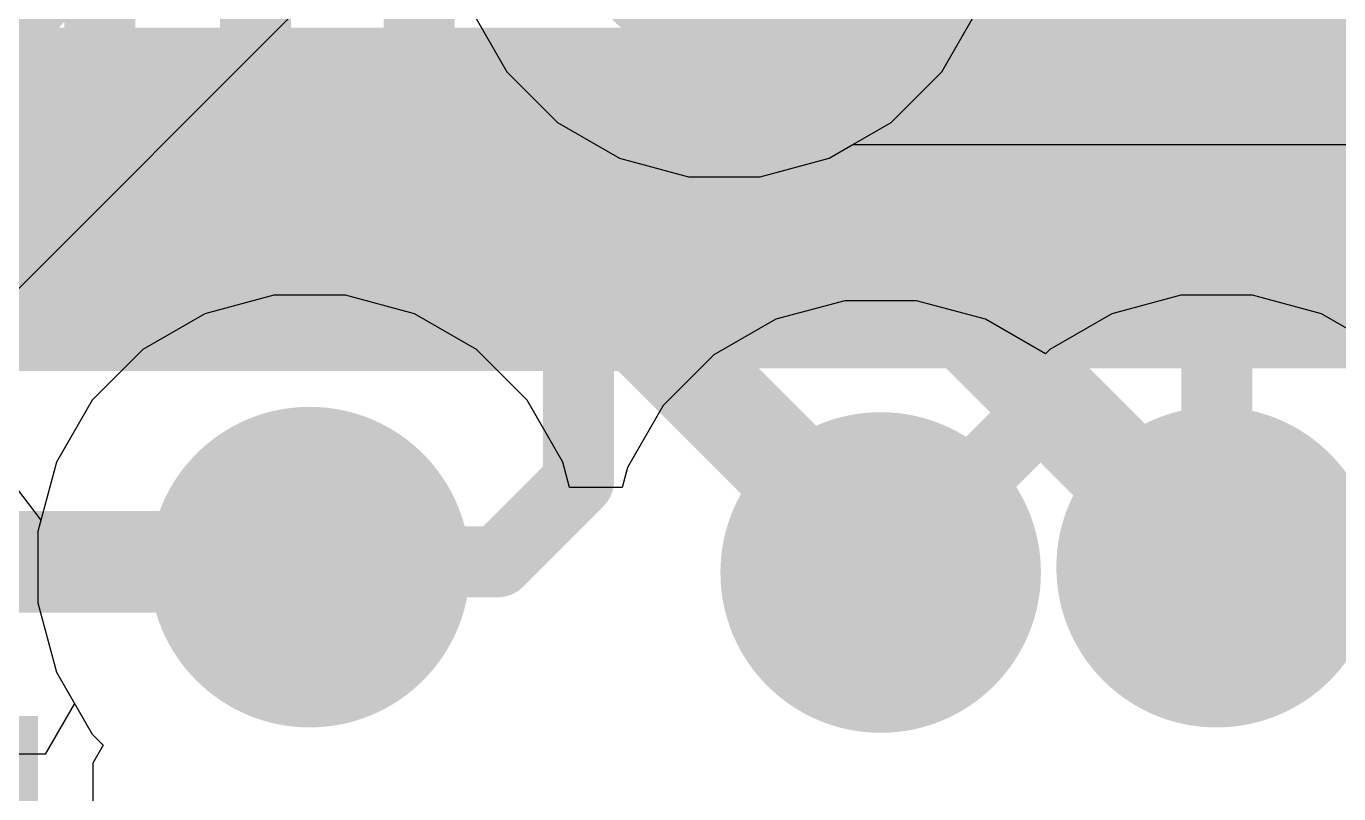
# Model space of a CAD drawing. Header units: inches. Extents: x -21 to 276, y -5 to 220.
# Drawn here: x 82.007 to 85.296, y 75.574 to 77.497 of the extents above; entities that cross this region are included whole.
import ezdxf

# ---------------------------------------------------------------- set-up
doc = ezdxf.new("R2010")
doc.units = ezdxf.units.IN
for name, color, linetype in [('Bottom Layer', 5, 'Continuous'), ('Bottom Overlay', 54, 'Continuous'), ('Bottom Solder', 6, 'Continuous'), ('Drill Drawing', 1, 'Continuous'), ('Ground', 16, 'Continuous'), ('Power + Signal', 76, 'Continuous'), ('Top Layer', 1, 'Continuous'), ('Top Paste', 8, 'Continuous'), ('Top Solder', 216, 'Continuous'), ('Via Holes', 16, 'Continuous')]:
    doc.layers.add(name, color=color, linetype=linetype)

# ---------------------------------------------------------------- blocks, each defined once
blk = doc.blocks.new('56_QFN__7_7__48')
at = {"layer": 'Top Layer'}
for points in [[(-2.0900009, -3.09999888), (-2.0900009, -3.75000012), (-2.31000046, -3.75000012), (-2.31000046, -3.09999888)], [(-1.68999916, -3.09999888), (-1.68999916, -3.75000012), (-1.90999872, -3.75000012), (-1.90999872, -3.09999888)], [(-1.28999996, -3.09999888), (-1.28999996, -3.75000012), (-1.50999952, -3.75000012), (-1.50999952, -3.09999888)], [(-0.89000076, -3.09999888), (-0.89000076, -3.75000012), (-1.11000032, -3.75000012), (-1.11000032, -3.09999888)], [(-0.48999902, -3.09999888), (-0.48999902, -3.75000012), (-0.7099985799999999, -3.75000012), (-0.7099985799999999, -3.09999888)], [(-0.08999982000000001, -3.09999888), (-0.08999981999999998, -3.75000012), (-0.30999938, -3.75000012), (-0.30999938, -3.09999888)], [(0.30999938, -3.09999888), (0.30999938, -3.75000012), (0.08999982000000001, -3.75000012), (0.08999981999999998, -3.09999888)], [(0.7099985799999999, -3.09999888), (0.7099985799999999, -3.75000012), (0.48999902, -3.75000012), (0.48999902, -3.09999888)], [(1.11000032, -3.09999888), (1.11000032, -3.75000012), (0.89000076, -3.75000012), (0.89000076, -3.09999888)]]:
    blk.add_hatch(color=1, dxfattribs=at).paths.add_polyline_path(points)
at = {"layer": 'Top Paste'}
for points in [[(-2.0900009, -3.09999888), (-2.0900009, -3.75000012), (-2.31000046, -3.75000012), (-2.31000046, -3.09999888)], [(-1.68999916, -3.09999888), (-1.68999916, -3.75000012), (-1.90999872, -3.75000012), (-1.90999872, -3.09999888)], [(-1.28999996, -3.09999888), (-1.28999996, -3.75000012), (-1.50999952, -3.75000012), (-1.50999952, -3.09999888)], [(-0.89000076, -3.09999888), (-0.89000076, -3.75000012), (-1.11000032, -3.75000012), (-1.11000032, -3.09999888)], [(-0.48999902, -3.09999888), (-0.48999902, -3.75000012), (-0.7099985799999999, -3.75000012), (-0.7099985799999999, -3.09999888)], [(-0.08999982000000001, -3.09999888), (-0.08999981999999998, -3.75000012), (-0.30999938, -3.75000012), (-0.30999938, -3.09999888)], [(0.30999938, -3.09999888), (0.30999938, -3.75000012), (0.08999982000000001, -3.75000012), (0.08999981999999998, -3.09999888)], [(0.7099985799999999, -3.09999888), (0.7099985799999999, -3.75000012), (0.48999902, -3.75000012), (0.48999902, -3.09999888)], [(1.11000032, -3.09999888), (1.11000032, -3.75000012), (0.89000076, -3.75000012), (0.89000076, -3.09999888)]]:
    blk.add_hatch(color=8, dxfattribs=at).paths.add_polyline_path(points)
at = {"layer": 'Top Solder'}
for points in [[(-1.9884009, -2.99839888), (-1.9884009, -3.85160012), (-2.41160046, -3.85160012), (-2.41160046, -2.99839888)], [(-1.58839916, -2.99839888), (-1.58839916, -3.85160012), (-2.01159872, -3.85160012), (-2.01159872, -2.99839888)], [(-1.18839996, -2.99839888), (-1.18839996, -3.85160012), (-1.61159952, -3.85160012), (-1.61159952, -2.99839888)], [(-0.78840076, -2.99839888), (-0.78840076, -3.85160012), (-1.21160032, -3.85160012), (-1.21160032, -2.99839888)], [(-0.38839902, -2.99839888), (-0.38839902, -3.85160012), (-0.81159858, -3.85160012), (-0.81159858, -2.99839888)], [(0.01160017999999996, -2.99839888), (0.01160018000000004, -3.85160012), (-0.41159938, -3.85160012), (-0.41159938, -2.99839888)], [(0.41159938, -2.99839888), (0.41159938, -3.85160012), (-0.01160017999999996, -3.85160012), (-0.01160018000000004, -2.99839888)], [(0.81159858, -2.99839888), (0.81159858, -3.85160012), (0.38839902, -3.85160012), (0.38839902, -2.99839888)], [(1.21160032, -2.99839888), (1.21160032, -3.85160012), (0.78840076, -3.85160012), (0.78840076, -2.99839888)]]:
    blk.add_hatch(color=216, dxfattribs=at).paths.add_polyline_path(points)
blk = doc.blocks.new('SMB__B_149')
at = {"layer": 'Bottom Overlay'}
for points in [[(3.73375428, -1.3470636), (4.825954279999999, -1.3470636), (4.825954279999999, 1.6501364), (3.73375428, 1.6501364)], [(2.59075428, -1.9058636), (4.825954279999999, -1.9058636), (4.825954279999999, -1.2454636), (2.59075428, -1.2454636)]]:
    blk.add_hatch(color=54, dxfattribs=at).paths.add_polyline_path(points)

msp = doc.modelspace()

# ---------------------------------------------------------------- hatches: boundary and pattern name
at = {"layer": 'Bottom Layer'}
h = msp.add_hatch(color=5, dxfattribs=at)
edge = h.paths.add_edge_path()
edge.add_arc((82.71695674, 76.142215), 0.2999994, 0, 360)
h = msp.add_hatch(color=5, dxfattribs=at)
edge = h.paths.add_edge_path()
edge.add_arc((84.9896954, 76.142215), 0.2999994, 0, 360)
h = msp.add_hatch(color=5, dxfattribs=at)
edge = h.paths.add_edge_path()
edge.add_arc((84.1478505, 76.12874538), 0.2999994, 0, 360)
at = {"layer": 'Bottom Solder'}
h = msp.add_hatch(color=6, dxfattribs=at)
edge = h.paths.add_edge_path()
edge.add_arc((83.75589801999999, 77.80109662), 0.4015993999999999, 0, 360)
h = msp.add_hatch(color=6, dxfattribs=at)
edge = h.paths.add_edge_path()
edge.add_arc((82.71695674, 76.142215), 0.4015993999999999, 0, 360)
h = msp.add_hatch(color=6, dxfattribs=at)
edge = h.paths.add_edge_path()
edge.add_arc((84.9896954, 76.142215), 0.4015993999999999, 0, 360)
h = msp.add_hatch(color=6, dxfattribs=at)
edge = h.paths.add_edge_path()
edge.add_arc((84.1478505, 76.12874538), 0.4015993999999999, 0, 360)
at = {"layer": 'Ground'}
h = msp.add_hatch(color=16, dxfattribs=at)
edge = h.paths.add_edge_path()
edge.add_arc((82.71695674, 76.142215), 0.2999994, 0, 360)
h = msp.add_hatch(color=16, dxfattribs=at)
edge = h.paths.add_edge_path()
edge.add_arc((84.9896954, 76.142215), 0.2999994, 0, 360)
h = msp.add_hatch(color=16, dxfattribs=at)
edge = h.paths.add_edge_path()
edge.add_arc((84.1478505, 76.12874538), 0.2999994, 0, 360)
msp.add_hatch(color=16, dxfattribs=at).paths.add_polyline_path([(81.16660931999999, 75.06073887999999), (82.0359548, 75.06073887999999), (82.0359548, 75.76961224), (81.16660931999999, 75.76961224)])
at = {"layer": 'Power + Signal'}
h = msp.add_hatch(color=76, dxfattribs=at)
edge = h.paths.add_edge_path()
edge.add_arc((82.71695674, 76.142215), 0.2999994, 0, 360)
h = msp.add_hatch(color=76, dxfattribs=at)
edge = h.paths.add_edge_path()
edge.add_arc((84.9896954, 76.142215), 0.2999994, 0, 360)
h = msp.add_hatch(color=76, dxfattribs=at)
edge = h.paths.add_edge_path()
edge.add_arc((84.1478505, 76.12874538), 0.2999994, 0, 360)
at = {"layer": 'Top Layer'}
h = msp.add_hatch(color=1, dxfattribs=at)
edge = h.paths.add_edge_path()
edge.add_arc((82.71695674, 76.142215), 0.2999994, 0, 360)
h = msp.add_hatch(color=1, dxfattribs=at)
edge = h.paths.add_edge_path()
edge.add_arc((84.9896954, 76.142215), 0.2999994, 0, 360)
h = msp.add_hatch(color=1, dxfattribs=at)
edge = h.paths.add_edge_path()
edge.add_arc((84.1478505, 76.12874538), 0.2999994, 0, 360)
at = {"layer": 'Top Solder'}
h = msp.add_hatch(color=216, dxfattribs=at)
edge = h.paths.add_edge_path()
edge.add_arc((83.75589801999999, 77.80109662), 0.4015993999999999, 0, 360)
h = msp.add_hatch(color=216, dxfattribs=at)
edge = h.paths.add_edge_path()
edge.add_arc((82.71695674, 76.142215), 0.4015993999999999, 0, 360)
h = msp.add_hatch(color=216, dxfattribs=at)
edge = h.paths.add_edge_path()
edge.add_arc((84.9896954, 76.142215), 0.4015993999999999, 0, 360)
h = msp.add_hatch(color=216, dxfattribs=at)
edge = h.paths.add_edge_path()
edge.add_arc((84.1478505, 76.12874538), 0.4015993999999999, 0, 360)
at = {"layer": 'Via Holes'}
h = msp.add_hatch(color=7, dxfattribs=at)
edge = h.paths.add_edge_path()
edge.add_arc((82.71695674, 76.142215), 0.1499997, 0, 360)
h = msp.add_hatch(color=7, dxfattribs=at)
edge = h.paths.add_edge_path()
edge.add_arc((84.1478505, 76.12874538), 0.1499997, 0, 360)
h = msp.add_hatch(color=7, dxfattribs=at)
edge = h.paths.add_edge_path()
edge.add_arc((84.9896954, 76.142215), 0.1499997, 0, 360)

# ---------------------------------------------------------------- linework, layer by layer
at = {"layer": 'Bottom Layer'}
for p, q in [((83.12130696, 77.53823964), (83.21096134, 77.38295166)), ((83.21096134, 77.38295166), (83.33775306, 77.25615994)), ((83.33775306, 77.25615994), (83.49304104, 77.16650556)), ((84.01875499999998, 77.16650556), (84.07777698, 77.2005822)), ((84.07777698, 77.2005822), (86.71454336, 77.2005822)), ((83.49304104, 77.16650556), (83.66624363999999, 77.12009722)), ((83.8455524, 77.12009722), (84.01875499999998, 77.16650556)), ((83.66624363999999, 77.12009722), (83.8455524, 77.12009722)), ((82.62730236, 76.8232144), (82.45409975999999, 76.77680606)), ((82.80661111999999, 76.8232144), (82.62730236, 76.8232144)), ((82.97981372, 76.77680606), (82.80661111999999, 76.8232144)), ((84.05819611999999, 76.80974478), (83.88499352, 76.76333644)), ((84.23750488, 76.80974478), (84.05819611999999, 76.80974478)), ((84.41070748, 76.76333644), (84.23750488, 76.80974478)), ((84.90004101999999, 76.8232144), (84.72683841999999, 76.77680606)), ((85.07934978, 76.8232144), (84.90004101999999, 76.8232144)), ((85.25255238, 76.77680606), (85.07934978, 76.8232144)), ((82.45409975999999, 76.77680606), (82.29881178, 76.68715168)), ((83.1351017, 76.68715168), (82.97981372, 76.77680606)), ((84.72683841999999, 76.77680606), (84.57155044, 76.68715168)), ((85.40784036, 76.68715168), (85.25255238, 76.77680606)), ((83.88499352, 76.76333644), (83.72970554, 76.67368206)), ((84.56097896, 76.67658019999999), (84.41070748, 76.76333644)), ((82.29881178, 76.68715168), (82.17202006, 76.56035996)), ((83.26189342, 76.56035996), (83.1351017, 76.68715168)), ((83.72970554, 76.67368206), (83.60291382, 76.54689034)), ((84.57155044, 76.68715168), (84.56097896, 76.67658019999999)), ((82.17202006, 76.56035996), (82.08236568, 76.40507198)), ((83.35154779999999, 76.40507198), (83.26189342, 76.56035996)), ((83.60291382, 76.54689034), (83.51325944, 76.39160236)), ((82.08236568, 76.40507198), (82.03595734, 76.23186937999999)), ((83.36846673999999, 76.34192503999999), (83.35154779999999, 76.40507198)), ((83.51325944, 76.39160236), (83.49994729999999, 76.34192503999999)), ((83.49994729999999, 76.34192503999999), (83.36846673999999, 76.34192503999999)), ((82.03595734, 76.23186937999999), (82.03595734, 76.05256062)), ((82.03595734, 76.05256062), (82.08236568, 75.87935802)), ((82.08236568, 75.87935802), (82.17202006, 75.72407004)), ((82.17202006, 75.72407004), (82.19976448, 75.69632562)), ((82.19976448, 75.69632562), (82.17353643999999, 75.65089517999999)), ((82.17353643999999, 75.65089517999999), (82.17353643999999, 74.78641379999999))]:
    msp.add_line(p, q, dxfattribs=at)
at = {"layer": 'Drill Drawing'}
for points in [[(82.46295674, 76.396215, 0.0508, 0.0508, 0), (82.97095673999999, 76.396215, 0.0508, 0.0508, 0)], [(82.46295674, 76.396215, 0.0508, 0.0508, 0), (82.71695674, 75.888215, 0.0508, 0.0508, 0)], [(82.71695674, 75.888215, 0.0508, 0.0508, 0), (82.97095673999999, 76.396215, 0.0508, 0.0508, 0)], [(83.8938505, 76.38274537999999, 0.0508, 0.0508, 0), (84.4018505, 76.38274537999999, 0.0508, 0.0508, 0)], [(83.8938505, 76.38274537999999, 0.0508, 0.0508, 0), (84.1478505, 75.87474538, 0.0508, 0.0508, 0)], [(84.1478505, 75.87474538, 0.0508, 0.0508, 0), (84.4018505, 76.38274537999999, 0.0508, 0.0508, 0)], [(84.7356954, 76.396215, 0.0508, 0.0508, 0), (85.2436954, 76.396215, 0.0508, 0.0508, 0)], [(84.7356954, 76.396215, 0.0508, 0.0508, 0), (84.9896954, 75.888215, 0.0508, 0.0508, 0)], [(84.9896954, 75.888215, 0.0508, 0.0508, 0), (85.2436954, 76.396215, 0.0508, 0.0508, 0)]]:
    msp.add_lwpolyline(points, format="xyseb", dxfattribs=at)
for points in [[(82.45025673999999, 76.396215, 0.0254, 0.0254, 1), (82.47565674, 76.396215, 0.0254, 0.0254, 1)], [(82.45025673999999, 76.396215, 0.0254, 0.0254, 1), (82.47565674, 76.396215, 0.0254, 0.0254, 1)], [(82.95825674, 76.396215, 0.0254, 0.0254, 1), (82.98365674, 76.396215, 0.0254, 0.0254, 1)], [(82.95825674, 76.396215, 0.0254, 0.0254, 1), (82.98365674, 76.396215, 0.0254, 0.0254, 1)], [(83.8811505, 76.38274537999999, 0.0254, 0.0254, 1), (83.9065505, 76.38274537999999, 0.0254, 0.0254, 1)], [(83.8811505, 76.38274537999999, 0.0254, 0.0254, 1), (83.9065505, 76.38274537999999, 0.0254, 0.0254, 1)], [(84.3891505, 76.38274537999999, 0.0254, 0.0254, 1), (84.41455049999999, 76.38274537999999, 0.0254, 0.0254, 1)], [(84.3891505, 76.38274537999999, 0.0254, 0.0254, 1), (84.41455049999999, 76.38274537999999, 0.0254, 0.0254, 1)], [(84.7229954, 76.396215, 0.0254, 0.0254, 1), (84.74839539999999, 76.396215, 0.0254, 0.0254, 1)], [(84.7229954, 76.396215, 0.0254, 0.0254, 1), (84.74839539999999, 76.396215, 0.0254, 0.0254, 1)], [(85.2309954, 76.396215, 0.0254, 0.0254, 1), (85.2563954, 76.396215, 0.0254, 0.0254, 1)], [(85.2309954, 76.396215, 0.0254, 0.0254, 1), (85.2563954, 76.396215, 0.0254, 0.0254, 1)], [(82.70425673999999, 75.888215, 0.0254, 0.0254, 1), (82.72965674, 75.888215, 0.0254, 0.0254, 1)], [(82.70425673999999, 75.888215, 0.0254, 0.0254, 1), (82.72965674, 75.888215, 0.0254, 0.0254, 1)], [(84.97699539999999, 75.888215, 0.0254, 0.0254, 1), (85.0023954, 75.888215, 0.0254, 0.0254, 1)], [(84.97699539999999, 75.888215, 0.0254, 0.0254, 1), (85.0023954, 75.888215, 0.0254, 0.0254, 1)], [(84.1351505, 75.87474538, 0.0254, 0.0254, 1), (84.16055049999999, 75.87474538, 0.0254, 0.0254, 1)], [(84.1351505, 75.87474538, 0.0254, 0.0254, 1), (84.16055049999999, 75.87474538, 0.0254, 0.0254, 1)]]:
    msp.add_lwpolyline(points, format="xyseb", close=True, dxfattribs=at)
at = {"layer": 'Ground'}
for p, q in [((80.70218048, 75.5550686), (82.94789862, 77.80078673999999)), ((83.12130696, 77.53823964), (83.21096134, 77.38295166)), ((84.3008347, 77.38295166), (84.39048908, 77.53823964)), ((83.21096134, 77.38295166), (83.33775306, 77.25615994)), ((84.17404298, 77.25615994), (84.3008347, 77.38295166)), ((83.33775306, 77.25615994), (83.49304104, 77.16650556)), ((84.01875499999998, 77.16650556), (84.17404298, 77.25615994)), ((83.49304104, 77.16650556), (83.66624363999999, 77.12009722)), ((83.8455524, 77.12009722), (84.01875499999998, 77.16650556)), ((83.66624363999999, 77.12009722), (83.8455524, 77.12009722)), ((82.62730236, 76.8232144), (82.45409975999999, 76.77680606)), ((82.80661111999999, 76.8232144), (82.62730236, 76.8232144)), ((82.97981372, 76.77680606), (82.80661111999999, 76.8232144)), ((84.05819611999999, 76.80974478), (83.88499352, 76.76333644)), ((84.23750488, 76.80974478), (84.05819611999999, 76.80974478)), ((84.41070748, 76.76333644), (84.23750488, 76.80974478)), ((84.90004101999999, 76.8232144), (84.72683841999999, 76.77680606)), ((85.07934978, 76.8232144), (84.90004101999999, 76.8232144)), ((85.25255238, 76.77680606), (85.07934978, 76.8232144)), ((82.45409975999999, 76.77680606), (82.29881178, 76.68715168)), ((83.1351017, 76.68715168), (82.97981372, 76.77680606)), ((84.72683841999999, 76.77680606), (84.57155044, 76.68715168)), ((85.40784036, 76.68715168), (85.25255238, 76.77680606)), ((83.88499352, 76.76333644), (83.72970554, 76.67368206)), ((84.56097896, 76.67658019999999), (84.41070748, 76.76333644)), ((82.29881178, 76.68715168), (82.17202006, 76.56035996)), ((83.26189342, 76.56035996), (83.1351017, 76.68715168)), ((83.72970554, 76.67368206), (83.60291382, 76.54689034)), ((84.57155044, 76.68715168), (84.56097896, 76.67658019999999)), ((82.17202006, 76.56035996), (82.08236568, 76.40507198)), ((83.35154779999999, 76.40507198), (83.26189342, 76.56035996)), ((83.60291382, 76.54689034), (83.51325944, 76.39160236)), ((82.08236568, 76.40507198), (82.03595734, 76.23186937999999)), ((83.36846673999999, 76.34192503999999), (83.35154779999999, 76.40507198)), ((83.51325944, 76.39160236), (83.49994729999999, 76.34192503999999)), ((83.49994729999999, 76.34192503999999), (83.36846673999999, 76.34192503999999)), ((82.03595734, 76.23186937999999), (82.03595734, 76.05256062)), ((82.03595734, 76.05256062), (82.08236568, 75.87935802)), ((82.08236568, 75.87935802), (82.17202006, 75.72407004)), ((82.17202006, 75.72407004), (82.19976448, 75.69632562)), ((82.19976448, 75.69632562), (82.17353643999999, 75.65089517999999)), ((82.17353643999999, 75.65089517999999), (82.17353643999999, 74.78641379999999))]:
    msp.add_line(p, q, dxfattribs=at)
msp.add_lwpolyline([(80.18422876, 75.76961224, 0.254, 0.254, 0), (83.01612302, 78.6015065, 0.254, 0.254, 0)], format="xyseb", dxfattribs=at)
at = {"layer": 'Power + Signal'}
for points in [[(80.38543994, 77.1921367, 0.254, 0.254, 0), (83.55071936, 77.1921367, 0.254, 0.254, 0)], [(83.55071936, 77.1921367, 0.254, 0.254, 0), (83.5507219, 77.19213416, 0.254, 0.254, 0)], [(83.5507219, 77.19213416, 0.254, 0.254, 0), (83.93977624, 77.19213416, 0.254, 0.254, 0)], [(83.93977624, 77.19213416, 0.254, 0.254, 0), (84.9896954, 76.142215, 0.254, 0.254, 0)], [(80.56429404, 76.76033416, 0.254, 0.254, 0), (83.54320096, 76.76033416, 0.254, 0.254, 0)], [(83.54320096, 76.76033416, 0.254, 0.254, 0), (84.1478505, 76.15568461999999, 0.254, 0.254, 0)], [(80.57015128, 76.15553476, 0.254, 0.254, 0), (82.71029686, 76.15553476, 0.254, 0.254, 0)], [(82.71029686, 76.15553476, 0.254, 0.254, 0), (82.72361662, 76.142215, 0.254, 0.254, 0)], [(84.1478505, 76.12874538, 0.254, 0.254, 0), (84.1478505, 76.15568461999999, 0.254, 0.254, 0)]]:
    msp.add_lwpolyline(points, format="xyseb", dxfattribs=at)
for points in [[(83.48721936, 77.1921367, 0.127, 0.127, 1), (83.61421935999999, 77.1921367, 0.127, 0.127, 1)], [(83.48721936, 77.1921367, 0.127, 0.127, 1), (83.61421935999999, 77.1921367, 0.127, 0.127, 1)], [(83.4872219, 77.19213416, 0.127, 0.127, 1), (83.61422189999999, 77.19213416, 0.127, 0.127, 1)], [(83.4872219, 77.19213416, 0.127, 0.127, 1), (83.61422189999999, 77.19213416, 0.127, 0.127, 1)], [(83.87627624, 77.19213416, 0.127, 0.127, 1), (84.00327624, 77.19213416, 0.127, 0.127, 1)], [(83.87627624, 77.19213416, 0.127, 0.127, 1), (84.00327624, 77.19213416, 0.127, 0.127, 1)], [(83.47970096, 76.76033416, 0.127, 0.127, 1), (83.60670096, 76.76033416, 0.127, 0.127, 1)], [(83.47970096, 76.76033416, 0.127, 0.127, 1), (83.60670096, 76.76033416, 0.127, 0.127, 1)], [(82.64679686, 76.15553476, 0.127, 0.127, 1), (82.77379685999999, 76.15553476, 0.127, 0.127, 1)], [(82.64679686, 76.15553476, 0.127, 0.127, 1), (82.77379685999999, 76.15553476, 0.127, 0.127, 1)], [(84.0843505, 76.15568461999999, 0.127, 0.127, 1), (84.2113505, 76.15568461999999, 0.127, 0.127, 1)], [(84.0843505, 76.15568461999999, 0.127, 0.127, 1), (84.2113505, 76.15568461999999, 0.127, 0.127, 1)], [(82.66011662, 76.142215, 0.127, 0.127, 1), (82.78711661999999, 76.142215, 0.127, 0.127, 1)], [(84.0843505, 76.12874538, 0.127, 0.127, 1), (84.2113505, 76.12874538, 0.127, 0.127, 1)], [(84.9261954, 76.142215, 0.127, 0.127, 1), (85.05319539999999, 76.142215, 0.127, 0.127, 1)]]:
    msp.add_lwpolyline(points, format="xyseb", close=True, dxfattribs=at)
at = {"layer": 'Top Layer'}
for p, q in [((81.96619369999999, 76.3608074), (82.04350876, 76.26005068)), ((82.04350876, 76.26005068), (82.03595734, 76.23186937999999)), ((82.03595734, 76.23186937999999), (82.03595734, 76.05256062)), ((82.03595734, 76.05256062), (82.08236568, 75.87935802)), ((82.08236568, 75.87935802), (82.12771484, 75.80081105999999)), ((82.12771484, 75.80081105999999), (82.05439012, 75.67380852)), ((82.05439012, 75.67380852), (81.15871754, 75.67380852))]:
    msp.add_line(p, q, dxfattribs=at)
for points in [[(82.99142151999999, 77.0675116, 0.1778, 0.1778, 0), (82.99142151999999, 78.58736123999999, 0.1778, 0.1778, 0)], [(82.58130804, 77.07621871999999, 0.1778, 0.1778, 0), (82.58130804, 78.24401673999999, 0.1778, 0.1778, 0)], [(82.19071699999999, 77.06680802, 0.1778, 0.1778, 0), (82.19071699999999, 78.13171572, 0.1778, 0.1778, 0)], [(83.77330718, 77.08421718, 0.1778, 0.1778, 0), (83.77330718, 77.78368746, 0.1778, 0.1778, 0)], [(84.21181786, 77.45558296, 0.1778, 0.1778, 0), (84.40239914, 77.64616424, 0.1778, 0.1778, 0)], [(84.21181786, 77.0879078, 0.1778, 0.1778, 0), (84.21181786, 77.45558296, 0.1778, 0.1778, 0)], [(82.58130804, 77.07621871999999, 0.1778, 0.1778, 0), (82.59071874, 77.06680802, 0.1778, 0.1778, 0)], [(83.77330718, 77.08421718, 0.1778, 0.1778, 0), (83.78374657999998, 77.07377778, 0.1778, 0.1778, 0)], [(84.19071808, 77.06680802, 0.1778, 0.1778, 0), (84.21181786, 77.0879078, 0.1778, 0.1778, 0)], [(82.99071794, 77.06680802, 0.1778, 0.1778, 0), (82.99142151999999, 77.0675116, 0.1778, 0.1778, 0)], [(83.39069681999999, 77.06678769999999, 0.1778, 0.1778, 0), (83.39071713999999, 77.06680802, 0.1778, 0.1778, 0)], [(83.39069681999999, 76.35785338, 0.1778, 0.1778, 0), (83.39069681999999, 77.06678769999999, 0.1778, 0.1778, 0)], [(83.78374657999998, 77.07377778, 0.127, 0.127, 0), (83.79071634, 77.06680802, 0.127, 0.127, 0)], [(84.5743546, 77.05044534, 0.1778, 0.1778, 0), (84.59071727999999, 77.06680802, 0.1778, 0.1778, 0)], [(84.5743546, 76.55524948, 0.1778, 0.1778, 0), (84.5743546, 77.05044534, 0.1778, 0.1778, 0)], [(84.99020594, 77.06629748, 0.1778, 0.1778, 0), (84.99071648, 77.06680802, 0.1778, 0.1778, 0)], [(84.99020594, 76.241021, 0.1778, 0.1778, 0), (84.99020594, 77.06629748, 0.1778, 0.1778, 0)], [(84.1478505, 76.12874538, 0.1778, 0.1778, 0), (84.5743546, 76.55524948, 0.1778, 0.1778, 0)], [(83.18837819999999, 76.15553476, 0.1778, 0.1778, 0), (83.39069681999999, 76.35785338, 0.1778, 0.1778, 0)], [(84.9896954, 76.24051046, 0.1778, 0.1778, 0), (84.99020594, 76.241021, 0.1778, 0.1778, 0)], [(82.71695674, 76.142215, 0.1778, 0.1778, 0), (82.73027649999999, 76.15553476, 0.1778, 0.1778, 0)], [(82.73027649999999, 76.15553476, 0.1778, 0.1778, 0), (83.18837819999999, 76.15553476, 0.1778, 0.1778, 0)]]:
    msp.add_lwpolyline(points, format="xyseb", dxfattribs=at)
for points in [[(84.16736785999998, 77.45558296, 0.08889999999999999, 0.08889999999999999, 1), (84.25626786, 77.45558296, 0.08889999999999999, 0.08889999999999999, 1)], [(84.16736785999998, 77.45558296, 0.08889999999999999, 0.08889999999999999, 1), (84.25626786, 77.45558296, 0.08889999999999999, 0.08889999999999999, 1)], [(82.53685804, 77.07621871999999, 0.08889999999999999, 0.08889999999999999, 1), (82.62575804, 77.07621871999999, 0.08889999999999999, 0.08889999999999999, 1)], [(82.53685804, 77.07621871999999, 0.08889999999999999, 0.08889999999999999, 1), (82.62575804, 77.07621871999999, 0.08889999999999999, 0.08889999999999999, 1)], [(83.72885718, 77.08421718, 0.08889999999999999, 0.08889999999999999, 1), (83.81775718, 77.08421718, 0.08889999999999999, 0.08889999999999999, 1)], [(83.72885718, 77.08421718, 0.08889999999999999, 0.08889999999999999, 1), (83.81775718, 77.08421718, 0.08889999999999999, 0.08889999999999999, 1)], [(84.16736785999998, 77.0879078, 0.08889999999999999, 0.08889999999999999, 1), (84.25626786, 77.0879078, 0.08889999999999999, 0.08889999999999999, 1)], [(84.16736785999998, 77.0879078, 0.08889999999999999, 0.08889999999999999, 1), (84.25626786, 77.0879078, 0.08889999999999999, 0.08889999999999999, 1)], [(82.146267, 77.06680802, 0.08889999999999999, 0.08889999999999999, 1), (82.23516699999999, 77.06680802, 0.08889999999999999, 0.08889999999999999, 1)], [(82.54626874, 77.06680802, 0.08889999999999999, 0.08889999999999999, 1), (82.63516874, 77.06680802, 0.08889999999999999, 0.08889999999999999, 1)], [(82.94626794, 77.06680802, 0.08889999999999999, 0.08889999999999999, 1), (83.03516794, 77.06680802, 0.08889999999999999, 0.08889999999999999, 1)], [(82.94697151999999, 77.0675116, 0.08889999999999999, 0.08889999999999999, 1), (83.03587151999999, 77.0675116, 0.08889999999999999, 0.08889999999999999, 1)], [(82.94697151999999, 77.0675116, 0.08889999999999999, 0.08889999999999999, 1), (83.03587151999999, 77.0675116, 0.08889999999999999, 0.08889999999999999, 1)], [(83.34624681999999, 77.06678769999999, 0.08889999999999999, 0.08889999999999999, 1), (83.43514682, 77.06678769999999, 0.08889999999999999, 0.08889999999999999, 1)], [(83.34624681999999, 77.06678769999999, 0.08889999999999999, 0.08889999999999999, 1), (83.43514682, 77.06678769999999, 0.08889999999999999, 0.08889999999999999, 1)], [(83.34626714, 77.06680802, 0.08889999999999999, 0.08889999999999999, 1), (83.43516714, 77.06680802, 0.08889999999999999, 0.08889999999999999, 1)], [(83.73929657999999, 77.07377778, 0.08889999999999999, 0.08889999999999999, 1), (83.82819658, 77.07377778, 0.08889999999999999, 0.08889999999999999, 1)], [(83.75199658, 77.07377778, 0.0635, 0.0635, 1), (83.81549658, 77.07377778, 0.0635, 0.0635, 1)], [(83.75896634, 77.06680802, 0.0635, 0.0635, 1), (83.82246633999999, 77.06680802, 0.0635, 0.0635, 1)], [(84.14626808, 77.06680802, 0.08889999999999999, 0.08889999999999999, 1), (84.23516808, 77.06680802, 0.08889999999999999, 0.08889999999999999, 1)], [(84.5299046, 77.05044534, 0.08889999999999999, 0.08889999999999999, 1), (84.6188046, 77.05044534, 0.08889999999999999, 0.08889999999999999, 1)], [(84.5299046, 77.05044534, 0.08889999999999999, 0.08889999999999999, 1), (84.6188046, 77.05044534, 0.08889999999999999, 0.08889999999999999, 1)], [(84.54626728, 77.06680802, 0.08889999999999999, 0.08889999999999999, 1), (84.63516728, 77.06680802, 0.08889999999999999, 0.08889999999999999, 1)], [(84.94575594, 77.06629748, 0.08889999999999999, 0.08889999999999999, 1), (85.03465594, 77.06629748, 0.08889999999999999, 0.08889999999999999, 1)], [(84.94575594, 77.06629748, 0.08889999999999999, 0.08889999999999999, 1), (85.03465594, 77.06629748, 0.08889999999999999, 0.08889999999999999, 1)], [(84.94626647999999, 77.06680802, 0.08889999999999999, 0.08889999999999999, 1), (85.03516648, 77.06680802, 0.08889999999999999, 0.08889999999999999, 1)], [(84.5299046, 76.55524948, 0.08889999999999999, 0.08889999999999999, 1), (84.6188046, 76.55524948, 0.08889999999999999, 0.08889999999999999, 1)], [(84.5299046, 76.55524948, 0.08889999999999999, 0.08889999999999999, 1), (84.6188046, 76.55524948, 0.08889999999999999, 0.08889999999999999, 1)], [(83.34624681999999, 76.35785338, 0.08889999999999999, 0.08889999999999999, 1), (83.43514682, 76.35785338, 0.08889999999999999, 0.08889999999999999, 1)], [(83.34624681999999, 76.35785338, 0.08889999999999999, 0.08889999999999999, 1), (83.43514682, 76.35785338, 0.08889999999999999, 0.08889999999999999, 1)], [(84.9452454, 76.24051046, 0.08889999999999999, 0.08889999999999999, 1), (85.0341454, 76.24051046, 0.08889999999999999, 0.08889999999999999, 1)], [(84.94575594, 76.241021, 0.08889999999999999, 0.08889999999999999, 1), (85.03465594, 76.241021, 0.08889999999999999, 0.08889999999999999, 1)], [(84.94575594, 76.241021, 0.08889999999999999, 0.08889999999999999, 1), (85.03465594, 76.241021, 0.08889999999999999, 0.08889999999999999, 1)], [(82.68582649999999, 76.15553476, 0.08889999999999999, 0.08889999999999999, 1), (82.77472649999999, 76.15553476, 0.08889999999999999, 0.08889999999999999, 1)], [(82.68582649999999, 76.15553476, 0.08889999999999999, 0.08889999999999999, 1), (82.77472649999999, 76.15553476, 0.08889999999999999, 0.08889999999999999, 1)], [(83.14392819999999, 76.15553476, 0.08889999999999999, 0.08889999999999999, 1), (83.2328282, 76.15553476, 0.08889999999999999, 0.08889999999999999, 1)], [(83.14392819999999, 76.15553476, 0.08889999999999999, 0.08889999999999999, 1), (83.2328282, 76.15553476, 0.08889999999999999, 0.08889999999999999, 1)], [(82.67250673999999, 76.142215, 0.08889999999999999, 0.08889999999999999, 1), (82.76140674, 76.142215, 0.08889999999999999, 0.08889999999999999, 1)], [(84.1034005, 76.12874538, 0.08889999999999999, 0.08889999999999999, 1), (84.1923005, 76.12874538, 0.08889999999999999, 0.08889999999999999, 1)]]:
    msp.add_lwpolyline(points, format="xyseb", close=True, dxfattribs=at)

# ---------------------------------------------------------------- block references
for name, p, rotation in [('SMB__B_149', (85.85598526, 81.82801008), 270), ('56_QFN__7_7__48', (83.19071754, 73.64180852), 180)]:
    msp.add_blockref(name, p, dxfattribs=dict(rotation=rotation))

doc.saveas('drawing.dxf')
